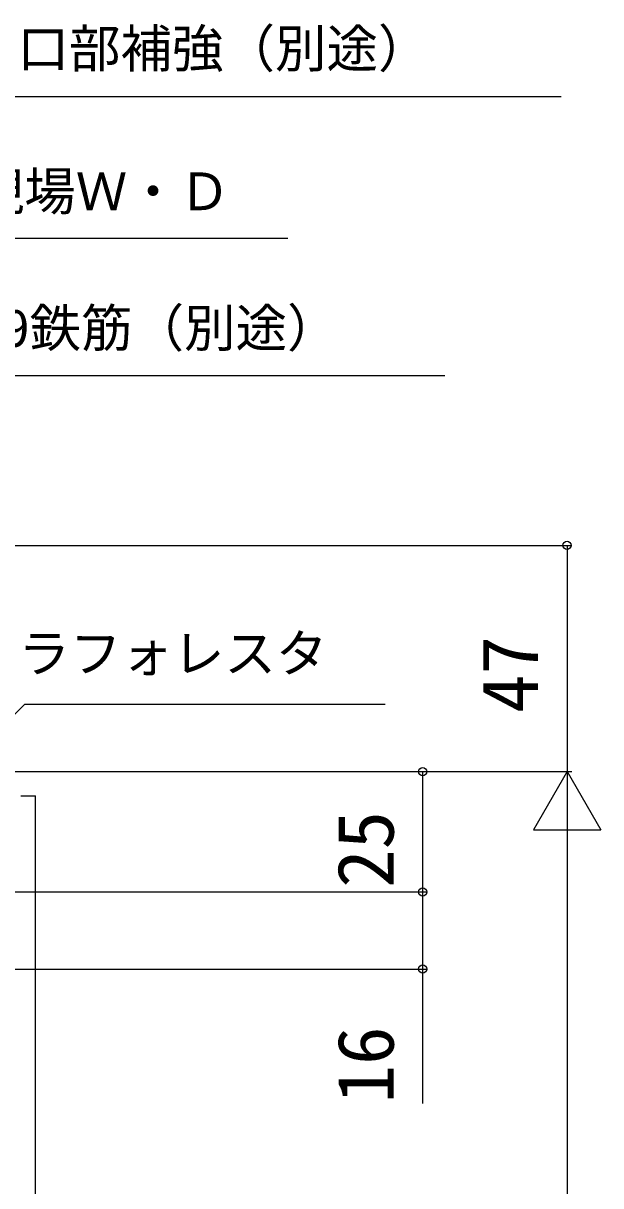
# Model space of a CAD drawing. Units: millimetres, scale not verified. Extents: x -700 to 700, y -1043 to 1038.
# Drawn here: x -343.5 to -223.5, y 523.8 to 765.2 of the extents above; entities that cross this region are included whole.
import ezdxf
from ezdxf.enums import TextEntityAlignment as Align

# ---------------------------------------------------------------- set-up
doc = ezdxf.new("R2010")
doc.units = ezdxf.units.MM
doc.header["$LTSCALE"] = 6
doc.layers.add('0-7_YKK_D', color=6, linetype='Continuous')
doc.layers.add('0-9_YSS_K', color=3, linetype='Continuous')
doc.styles.add('ＭＳ ゴシック', font='')
doc.styles.get('ＭＳ ゴシック').set_extended_font_data('MS Gothic')

msp = doc.modelspace()

# ---------------------------------------------------------------- linework, layer by layer
at = {"layer": '0-7_YKK_D'}
for p, q in [((-470, 656.8), (-229.544, 656.8)), ((-230.544, 656.8), (-230.544, 609.8)), ((-427.5, 609.8), (-259.544, 609.8)), ((-427.5, 609.8), (-229.544, 609.8)), ((-425, 609.8), (-229.544, 609.8)), ((-260.544, 609.8), (-260.544, 584.8)), ((-230.544, 609.8), (-237.544, 597.676)), ((-230.544, 609.8), (-223.544, 597.676)), ((-230.544, 609.8), (-230.544, 585.551)), ((-237.544, 597.676), (-223.544, 597.676)), ((-230.544, 595.8), (-230.544, 173.8)), ((-427.5, 584.8), (-259.544, 584.8)), ((-427.5, 584.8), (-259.544, 584.8)), ((-445, 568.8), (-259.544, 568.8))]:
    msp.add_line(p, q, dxfattribs=at)
for points in [[(-425.2, 701.553), (-422.415, 703.503), (-355.948, 750.043), (-231.733, 750.043)], [(-450.803, 675.8), (-447.722, 677.237), (-354.715, 720.607), (-288.581, 720.607)], [(-435.513, 654.437), (-432.431, 655.874), (-354.715, 692.113), (-255.94, 692.113)], [(-369.295, 597.729), (-366.891, 600.134), (-343.196, 623.829), (-268.345, 623.829)], [(-260.544, 584.8), (-260.544, 568.8), (-260.544, 540.855)]]:
    msp.add_lwpolyline(points, dxfattribs=at)
for centre in [(-230.544, 656.8), (-260.544, 609.8), (-260.544, 584.8), (-260.544, 584.8), (-260.544, 568.8)]:
    msp.add_circle(centre, 0.85, dxfattribs=at)
at = {"layer": '0-9_YSS_K'}
for p, q in [((-344, 604.8), (-341, 604.8)), ((-341, 551.133), (-341, 604.8)), ((-341, 386.3), (-341, 551.133))]:
    msp.add_line(p, q, dxfattribs=at)

# ---------------------------------------------------------------- texts
at = {"layer": '0-7_YKK_D', "style": 'ＭＳ ゴシック'}
for s, p in [('開口部補強（別途）', (-355.421, 753.733)), ('現場Ｗ・Ｄ', (-354.006, 724.056)), ('φ9鉄筋（別途）', (-355.652, 695.679)), ('ラフォレスタ', (-344.538, 628.1))]:
    msp.add_text(s, height=7.845, dxfattribs=at).set_placement(p, align=Align.BOTTOM_LEFT)
for s, p in [('47', (-233.044, 621.982)), ('25', (-263.044, 585.664)), ('16', (-263.044, 540.9))]:
    msp.add_text(s, height=11.73, rotation=90, dxfattribs=at).set_placement(p, align=Align.BOTTOM_LEFT)

doc.saveas('drawing.dxf')
